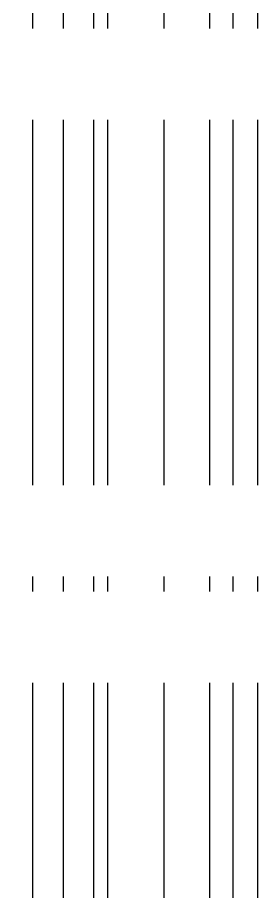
# Model space of a CAD drawing. Header units: millimetres. Extents: x -461 to 69976, y -11990 to 13601.
# Drawn here: x 13211 to 14001, y 635 to 3506 of the extents above; entities that cross this region are included whole.
import ezdxf

# ---------------------------------------------------------------- set-up
doc = ezdxf.new("R2010")
doc.units = ezdxf.units.MM
doc.linetypes.add('ACAD_ISO10W100', pattern=[18.5, 12, -3, 0.5, -3])
doc.layers.add('100 noprint', color=1, linetype='Continuous', plot=False)

msp = doc.modelspace()

# ---------------------------------------------------------------- linework, layer by layer
at = {"layer": '100 noprint', "color": 1, "linetype": 'ACAD_ISO10W100', "lineweight": -2, "ltscale": 100}
for points in [[(14001.2, 8720.1), (14001.2, -4759.4, -1), (-461, -4759.4)], [(13920, 8720.1), (13920, -4759.4, -1), (-379.7, -4759.4)], [(13843.2, 8720.1), (13843.2, -4759.4, -1), (-302.9, -4759.4)], [(13693.2, 8720.1), (13693.2, -4759.4, -1), (-152.9, -4759.4)], [(13507.2, 8720.1), (13507.2, -4759.4, -1), (33, -4759.4)], [(13461.2, 8720.1), (13461.2, -4759.4, -1), (79, -4759.4)], [(13361.2, 8720.1), (13361.2, -4759.4, -1), (179, -4759.4)], [(13261.2, 8720.1), (13261.2, -4759.4, -1), (279, -4759.4)]]:
    msp.add_lwpolyline(points, format="xyb", dxfattribs=at)

doc.saveas('drawing.dxf')
